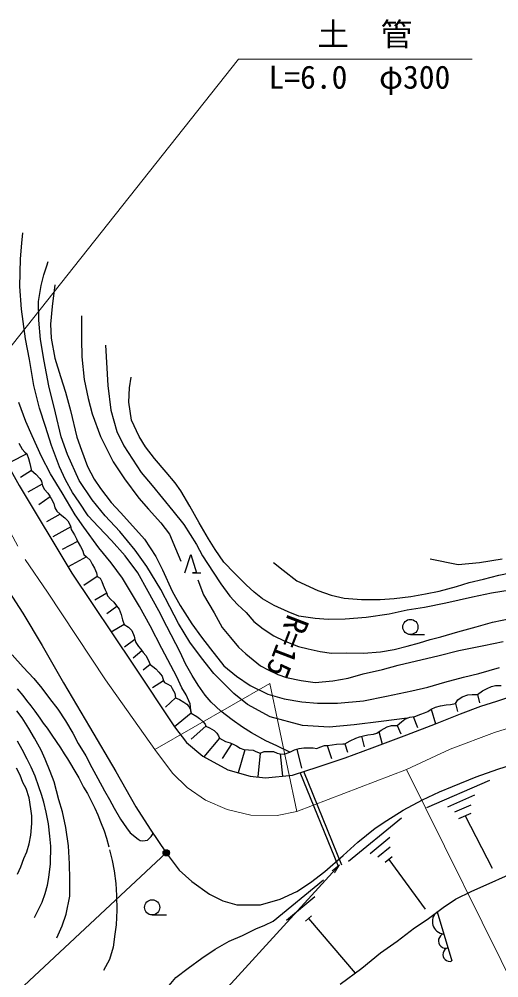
# Model space of a CAD drawing. Units: millimetres, scale not verified. Extents: x 40000 to 680000, y 20000 to 380000.
# Drawn here: x 333396 to 371310, y 239329 to 315143 of the extents above; entities that cross this region are included whole.
import ezdxf
from ezdxf.enums import TextEntityAlignment as Align

# ---------------------------------------------------------------- set-up
doc = ezdxf.new("R2010")
doc.units = ezdxf.units.MM
doc.header["$LTSCALE"] = 1000
doc.linetypes.add('CHAIN', pattern=[18.5, 12, -1.5, 3.5, -1.5])
for name, color, linetype, lineweight in [('M-BGD', 7, 'Continuous', 25), ('M-BGD-EXST', 7, 'Continuous', 25), ('M-BMK', 2, 'CHAIN', 13), ('M-STR-HTXT', 7, 'Continuous', 13)]:
    doc.layers.add(name, color=color, linetype=linetype, lineweight=lineweight)
doc.styles.add('ＭＳ ゴシック', font='')
doc.styles.get('ＭＳ ゴシック').set_extended_font_data('MS Gothic')

# ---------------------------------------------------------------- blocks, each defined once
blk = doc.blocks.new('open_arrow')
at = {"color": 0, "linetype": 'Continuous', "lineweight": -2}
blk.add_lwpolyline([(7.5, 1.25), (0, 0), (7.5, -1.25)], dxfattribs=at)

msp = doc.modelspace()

# ---------------------------------------------------------------- hatches: boundary and pattern name
at = {"layer": 'M-BGD-EXST'}
msp.add_hatch(color=256, dxfattribs=at).paths.add_polyline_path([(344801, 249095, 1), (345240, 249334, 0.41421), (344901, 249434, 0.41421)])

# ---------------------------------------------------------------- linework, layer by layer
at = {"layer": 'M-BGD'}
for p, q in [((333991, 280757), (332708, 280120)), ((334376, 279441), (333491, 278904)), ((335206, 278370), (334080, 277734)), ((335844, 277375), (334944, 276742)), ((336626, 276007), (335546, 275390)), ((337471, 274988), (336047, 274195)), ((338017, 273834), (336806, 273190)), ((338725, 272633), (337265, 271832)), ((339573, 271076), (338506, 270360)), ((347090, 271357), (347757, 271357)), ((347423, 271357), (347090, 271357)), ((340320, 269740), (339364, 269188)), ((341125, 268686), (340317, 268127)), ((341703, 267262), (340680, 266669)), ((364319, 266475), (365442, 266475)), ((342527, 266077), (341722, 265484)), ((343103, 265191), (342409, 264608)), ((343758, 264121), (343184, 263673)), ((344801, 262829), (343928, 262273)), ((369621, 261746), (369781, 261084)), ((345760, 261460), (344966, 260734)), ((367898, 261032), (368036, 260397)), ((346997, 260272), (345663, 259185)), ((365959, 260581), (366299, 259407)), ((364549, 259984), (364878, 259138)), ((348145, 259226), (346991, 258203)), ((361831, 258802), (362092, 257807)), ((363279, 259281), (363574, 258615)), ((349224, 258279), (348002, 256819)), ((350195, 257863), (349437, 256682)), ((359148, 257841), (359342, 257174)), ((360463, 258428), (360667, 257608)), ((351237, 257370), (350708, 255551)), ((352456, 257086), (352256, 255215)), ((354032, 257036), (354206, 255284)), ((355346, 257419), (355707, 255899)), ((357741, 257695), (358072, 256673)), ((358629, 248123), (355618, 255564)), ((358907, 248236), (355904, 255656)), ((365610, 252800), (370604, 254962)), ((367269, 252864), (369421, 253796)), ((367828, 252453), (369126, 253014)), ((359431, 248542), (363611, 251983)), ((368153, 251939), (369126, 252361)), ((368640, 252150), (370786, 247991)), ((361134, 249167), (362696, 250453)), ((361757, 248903), (362715, 249692)), ((362337, 248474), (362874, 248916)), ((362606, 248695), (365475, 244769)), ((353483, 243798), (357446, 247081)), ((354534, 243889), (356778, 245748)), ((343910, 244302), (345033, 244302)), ((356019, 243821), (356509, 244227)), ((366434, 244541), (367607, 240662)), ((356264, 244024), (359955, 239706))]:
    msp.add_line(p, q, dxfattribs=at)
for points in [[(354794, 257188), (353765, 257689), (352904, 258065), (351762, 258703), (351044, 259142), (350223, 259740), (349339, 260420), (348570, 261126), (348090, 261675), (347543, 262484), (347074, 263238), (346550, 264172), (346111, 265089), (345060, 267116), (344431, 268357), (343599, 269868), (342784, 271367), (341766, 272709), (340693, 273910), (339659, 274995), (338836, 275874), (338126, 276954), (337609, 277722), (337052, 278714), (336584, 279748), (335938, 281420), (335470, 282919), (335010, 284375), (334550, 286164), (334203, 288217), (333904, 289870), (333589, 292205), (333444, 294011), (333508, 296193), (333597, 297434), (333678, 298257)], [(364076, 259864), (362015, 259599), (359880, 259330), (357895, 259164), (355795, 259278), (353247, 259961), (351447, 260953), (350361, 261822), (348776, 263397), (347814, 264638), (346883, 265868), (346002, 267362), (345299, 268664), (344585, 270029), (343487, 271853), (342566, 273156), (341346, 274624), (340184, 275870), (339170, 277131), (338136, 278671), (337203, 280703), (336727, 282109), (336261, 284005), (335734, 286135), (335361, 288095), (335082, 289800), (334947, 291330), (334927, 292816), (335123, 294077), (335340, 294915), (335589, 295628), (335692, 295979)], [(336210, 294136), (336012, 292418), (335872, 291026), (335916, 289921), (336222, 288331), (336663, 286888), (337047, 285635), (337443, 284204), (337964, 282096), (338335, 281049), (338786, 279777), (339326, 278765), (339812, 278031), (340668, 276928), (341401, 276125), (342369, 275045), (343293, 274007), (344205, 272646), (344712, 271599), (345479, 269917), (346132, 268769), (347046, 267337), (347811, 266268), (348509, 265345), (349581, 264013), (350583, 263181), (351644, 262446), (353062, 261749), (354335, 261388), (355742, 261152), (356969, 261040), (358568, 261062), (360621, 261242), (362423, 261613), (364441, 262030), (365702, 262311), (367031, 262705), (368510, 263100), (369737, 263404), (371358, 263877)], [(338331, 291692), (338331, 289843), (338340, 288445), (338529, 286642), (338847, 285144), (339153, 283920), (339813, 282130), (340816, 280136), (341723, 278782), (342867, 277260), (343621, 276401), (344600, 275304), (345283, 274409), (345743, 273288), (346179, 272287)], [(340228, 289361), (340416, 286168), (340642, 284211), (341105, 282528), (341667, 281396), (343049, 279303), (343908, 278263), (345543, 276272), (346403, 275176), (347406, 273604), (347895, 272705), (348733, 271408), (349324, 270478), (350060, 269513), (350659, 268851), (351338, 268213), (351937, 267519), (352671, 266920), (353538, 266384), (354335, 265982), (355479, 265540), (356232, 265346), (357186, 265141), (358078, 265007), (359237, 265023), (360602, 264999), (361946, 265118), (363035, 265307), (364068, 265552), (365046, 265827), (365882, 266096), (366734, 266308), (368072, 266704), (369515, 267098), (370801, 267445), (373115, 267927)], [(372855, 270104), (370742, 269745), (369233, 269423), (367114, 268970), (365432, 268624), (364074, 268394), (362638, 268091), (360830, 267825), (359171, 267689), (357808, 267670), (356787, 267751), (355504, 267937), (354663, 268264), (353543, 268778), (352626, 269311), (351982, 269818), (351351, 270400), (350409, 271329), (349574, 272195), (348898, 273206), (348360, 274053), (347635, 275311), (346898, 276640), (346185, 277850), (345721, 278487), (345016, 279329), (344100, 280393), (343394, 281310), (342886, 282151), (342279, 283434), (342074, 284859), (342118, 285978), (342260, 286841)], [(346997, 260272), (346919, 261005), (346594, 261702), (346262, 262257), (345848, 263124), (344676, 265374), (343741, 267170), (342915, 268686), (341558, 270925), (340678, 272150), (339702, 273336), (338496, 274977), (337825, 275944), (336802, 277673), (335861, 279182), (335162, 280552), (334424, 282199), (333930, 283330), (333360, 284821)], [(330341, 283719), (333403, 278255), (337570, 271326), (342432, 264045), (345663, 259185), (346630, 257941), (347915, 256866), (349901, 255785), (351646, 255278), (352866, 255151), (354997, 255362), (357035, 256023), (359169, 256719), (361299, 257509), (364029, 258534), (366299, 259407), (368278, 260205), (369890, 260815), (371165, 261217), (372184, 261562)], [(333363, 281606), (333632, 281147), (333839, 280909), (333991, 280757), (334138, 280404), (334248, 280014), (334345, 279539), (334376, 279441), (334711, 279165), (335028, 278805), (335163, 278598), (335230, 278244), (335395, 277944), (335651, 277670), (335815, 277426), (335925, 277231), (336145, 276847), (336218, 276494), (336382, 276244), (336626, 276007), (337010, 275696), (337237, 275473), (337451, 275077), (337518, 274790), (337780, 274370), (337920, 274059), (338054, 273748), (338249, 273431), (338414, 273145), (338511, 272810), (338725, 272633), (339000, 272350), (339171, 272051), (339348, 271716), (339512, 271369), (339573, 271076), (339805, 270924), (339927, 270680), (340044, 270384), (340196, 270018), (340306, 269799), (340373, 269531), (340647, 269257), (340891, 269025), (341080, 268739), (341293, 268489), (341446, 268066), (341568, 267628), (341703, 267262), (342032, 267073), (342288, 266787), (342478, 266345), (342527, 266077), (342606, 265858), (342832, 265529), (343002, 265315), (343204, 265066), (343417, 264810), (343582, 264475), (343758, 264121), (343953, 263938), (344191, 263774), (344447, 263506), (344709, 263183), (344801, 262829), (344882, 262697), (345095, 262581), (345388, 262423), (345498, 262216), (345705, 261844), (345760, 261460), (346077, 261338), (346406, 261131), (346650, 260973), (346796, 260778), (346930, 260528), (346997, 260272), (347426, 260006), (347651, 259836), (347925, 259604), (348096, 259379), (348145, 259226), (348450, 259098), (348816, 258897), (349029, 258690), (349150, 258462), (349224, 258279), (349713, 258031), (350079, 257915), (350311, 257811), (350585, 257665), (350865, 257501), (351164, 257373), (351518, 257360), (351896, 257336), (352097, 257233), (352456, 257086), (352758, 257237), (353221, 257237), (353502, 257218), (353788, 257109), (354032, 257036), (354331, 257030), (354794, 257188), (355172, 257365), (355520, 257474), (355898, 257505), (356300, 257517), (356641, 257517), (356916, 257456), (357168, 257579), (357540, 257695), (357741, 257695), (358125, 257756), (358485, 257811), (358967, 257841), (359148, 257841), (359554, 258080), (360000, 258281), (360310, 258385), (360615, 258470), (360969, 258556), (361414, 258592), (361658, 258684), (362005, 258921), (362487, 259189), (362840, 259275), (363279, 259281), (363622, 259574), (363884, 259781), (364268, 259946), (364670, 260001), (365148, 260173), (365435, 260283), (365703, 260398), (365959, 260581), (366313, 260740), (366697, 260837), (367160, 260910), (367495, 260953), (367898, 261032), (368066, 261326), (368401, 261539), (368865, 261698), (369194, 261746), (369621, 261746), (370029, 262033), (370376, 262216), (370724, 262368), (371053, 262435), (371504, 262435)], [(346484, 271357), (346954, 272795), (347423, 271357)], [(353493, 272175), (354276, 271559), (355347, 270725), (356998, 269947), (358064, 269595), (359078, 269344), (360451, 269242), (361930, 269261), (363030, 269337), (364352, 269484), (365520, 269702), (366594, 269914), (367962, 270287), (368976, 270588), (370112, 270858), (371308, 271167), (373114, 271532)], [(365896, 272454), (368095, 272005), (369772, 272163), (371582, 272466)], [(331740, 271139), (333680, 268158), (335205, 265614), (336897, 262668), (338966, 259179), (341037, 255659), (342618, 252848), (343748, 251093), (345021, 249214), (346054, 247833), (347050, 246954), (348429, 245949), (349497, 245411), (350609, 245108), (352474, 245113), (354029, 245559), (355347, 246160), (356429, 246856), (357558, 247730), (359016, 248996), (360165, 250051), (361532, 251153), (362454, 251758), (363744, 252582), (365272, 253398), (366614, 254045), (367646, 254470), (369524, 255217), (371224, 255840), (372880, 256356)], [(347524, 270814), (347978, 269624), (348820, 268186), (349454, 267033), (350096, 266248), (350730, 265482), (351316, 264943), (352461, 264015), (353066, 263675), (353841, 263316), (354531, 263090), (355694, 262854), (356780, 262693), (358191, 262805), (359410, 263025), (360578, 263359), (362114, 263722), (363357, 264063), (364790, 264389), (366491, 264785), (368137, 265210), (370118, 265612), (371658, 265915)], [(332842, 264872), (333714, 263901), (334563, 262998), (335191, 262249), (335798, 261431), (336448, 260583), (337055, 259646), (337628, 258688), (338069, 257871), (338666, 256877), (339140, 255952), (339620, 255094), (340142, 254113), (340544, 253427), (340916, 252746), (341411, 251881), (341868, 251199), (342180, 250786), (342790, 250300), (342968, 250195), (343178, 250158), (343552, 250219), (343832, 250517), (343991, 250734)], [(333239, 262178), (333678, 261658), (333986, 261262), (334319, 260844), (334645, 260407), (335023, 259864), (335304, 259480), (335602, 259071), (335986, 258526), (336328, 258006), (336658, 257520), (336965, 257039), (337211, 256651), (337456, 256250), (337709, 255810), (338110, 255146), (338493, 254420), (338796, 253899), (339113, 253270), (339384, 252745), (339611, 252220), (339830, 251654), (340111, 250959), (340298, 250367), (340476, 249695)], [(336373, 242481), (336782, 243432), (337102, 244356), (337405, 245798), (337405, 247139), (337369, 248333), (337298, 249764), (337084, 251225), (336827, 252460), (336542, 253395), (336154, 254832), (335840, 255644), (335455, 256623), (335127, 257322), (334619, 258273), (334162, 259059), (333620, 259879), (333213, 260442)], [(334601, 244102), (334908, 244683), (335201, 245311), (335455, 245996), (335642, 246647), (335753, 247264), (335880, 248336), (335886, 249749), (335819, 250543), (335715, 251512), (335521, 252427), (335334, 253227), (335157, 253833), (334959, 254422), (334655, 255265), (334346, 255999), (334037, 256633), (333628, 257392), (333264, 258048)], [(333256, 247524), (333522, 248118), (333756, 248778), (333995, 249287), (334198, 249933), (334328, 250614), (334401, 251531), (334401, 252149), (334328, 252690), (334198, 253566), (333959, 254309), (333694, 254782), (333472, 255355), (333194, 255910)], [(358766, 238826), (360475, 240091), (361966, 241293), (363274, 242239), (364655, 243272), (365634, 243948), (366913, 244895), (367896, 245559), (369170, 246190), (370319, 246681), (372076, 247461), (373304, 247952), (374719, 248425), (375875, 248829), (377335, 249075), (378564, 249292), (380376, 249625), (382241, 250037), (383723, 250341), (385053, 250630), (386298, 250796), (386833, 250811), (383899, 243306)], [(340542, 249463), (340747, 248601), (340903, 247802), (341035, 246800), (341101, 245846), (341109, 244671), (341059, 243519), (340969, 242779), (340813, 241752), (340533, 240775), (340065, 239896)], [(344992, 238402), (345786, 239348), (346742, 240101), (347827, 240891), (348893, 241598), (349987, 242223), (351047, 242686), (352095, 243210), (352803, 243504), (353483, 243798)]]:
    msp.add_lwpolyline(points, dxfattribs=at)
for centre in [(364319, 267075), (343910, 244902)]:
    msp.add_circle(centre, 600, dxfattribs=at)
for centre, radius, start, end in [((367026, 243772), 970, 127.58319, 266.04766), ((367114, 242247), 577, 105.49364, 288.13721), ((367425, 241173), 542, 104.01725, 289.61359)]:
    msp.add_arc(centre, radius, start, end, dxfattribs=at)
at = {"layer": 'M-BGD-EXST'}
msp.add_line((345021, 249214), (331240, 236366), dxfattribs=at)
msp.add_circle((345021, 249214), 250, dxfattribs=at)
at = {"layer": 'M-BMK'}
msp.add_lwpolyline([(327576, 284012), (333875, 272406), (335630, 269835), (340224, 262894), (344115, 257391), (345519, 255517), (346666, 254372), (348129, 253373), (349824, 252635), (351696, 252186), (353786, 252178), (355338, 252482), (364015, 255807), (367477, 257412), (370964, 258732), (374150, 259729)], dxfattribs=at)
at = {"layer": 'M-STR-HTXT'}
msp.add_line((364015, 255807), (376253, 231047), dxfattribs=at)
for points in [[(329593, 285321), (350727, 311980), (369216, 311980)], [(344115, 257391), (353212, 262606), (355338, 252482)], [(358721, 248264), (345738, 234018), (365912, 234018)]]:
    msp.add_lwpolyline(points, dxfattribs=at)

# ---------------------------------------------------------------- block references
at = {"layer": 'M-STR-HTXT', "xscale": 100, "yscale": 100, "rotation": 227.7}
msp.add_blockref('open_arrow', (358721, 248264), dxfattribs=at)

# ---------------------------------------------------------------- texts
at = {"layer": 'M-STR-HTXT', "style": 'ＭＳ ゴシック'}
msp.add_text('土\u3000管', height=1833, dxfattribs=at).set_placement((360716, 312480), align=Align.BOTTOM_CENTER)
msp.add_text('L=6.0\u3000φ300', height=1833, dxfattribs=at).set_placement((360292, 310561), align=Align.MIDDLE_CENTER)
msp.add_text('R=15', height=1833, rotation=249.075, dxfattribs=at).set_placement((353247, 266047), align=Align.BOTTOM_CENTER)

doc.saveas('drawing.dxf')
